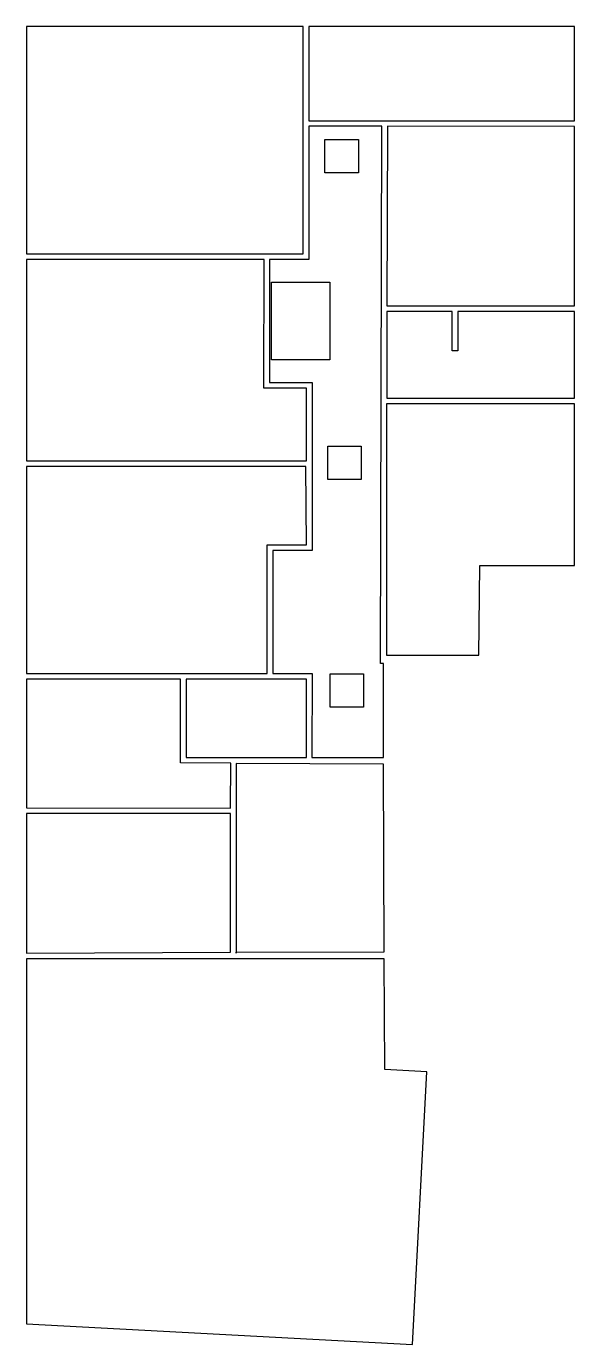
# Model space of a CAD drawing. Header units: metres. Extents: x 275.4 to 285.2, y 157.4 to 180.9.
import ezdxf

# ---------------------------------------------------------------- set-up
doc = ezdxf.new("R2010")
doc.units = ezdxf.units.M
doc.layers.add('AREE LEONARDO', color=5, linetype='Continuous')

msp = doc.modelspace()

# ---------------------------------------------------------------- linework, layer by layer
at = {"layer": 'AREE LEONARDO', "color": 5}
for points in [[(275.436, 180.946), (275.436, 176.882), (280.379, 176.881), (280.377, 180.945), (275.436, 180.946)], [(279.835, 169.381), (280.538, 169.379), (280.535, 167.878), (281.814, 167.878), (281.814, 169.558), (281.761, 169.558), (281.783, 179.16), (280.479, 179.16), (280.479, 176.781), (279.779, 176.781), (279.778, 174.581), (280.536, 174.582), (280.537, 171.581), (279.836, 171.581), (279.836, 169.381)], [(281.883, 179.16), (281.872, 175.953), (285.226, 175.952), (285.227, 179.159), (281.883, 179.16)], [(275.436, 176.782), (275.435, 173.182), (280.437, 173.184), (280.437, 174.481), (279.678, 174.481), (279.679, 176.781), (275.436, 176.782)], [(281.866, 174.203), (281.865, 169.71), (283.514, 169.71), (283.533, 171.31), (285.226, 171.31), (285.226, 174.202), (281.866, 174.203)], [(275.435, 173.082), (275.435, 169.382), (279.735, 169.382), (279.736, 171.681), (280.437, 171.681), (280.427, 173.081), (275.435, 173.082)], [(278.288, 169.282), (278.286, 167.881), (280.435, 167.879), (280.438, 169.281), (278.288, 169.281)], [(279.182, 164.403), (281.825, 164.405), (281.814, 167.763), (279.182, 167.773), (279.182, 164.381)], [(275.434, 166.882), (275.434, 164.382), (279.082, 164.403), (279.082, 166.882), (275.434, 166.882)], [(275.434, 164.282), (275.433, 157.757), (282.328, 157.387), (282.584, 162.263), (281.839, 162.302), (281.826, 164.281), (275.434, 164.281)]]:
    msp.add_lwpolyline(points, close=True, dxfattribs=at)
at = {"layer": 'AREE LEONARDO', "color": 3}
for points in [[(280.479, 180.945), (280.479, 179.26), (285.227, 179.26), (285.227, 180.944), (280.479, 180.944)], [(281.872, 175.853), (281.872, 174.303), (285.226, 174.303), (285.226, 175.852), (283.138, 175.851), (283.139, 175.145), (283.039, 175.145), (283.038, 175.852), (281.872, 175.852)], [(275.435, 169.282), (275.435, 166.982), (279.082, 166.977), (279.083, 167.78), (278.188, 167.782), (278.188, 169.282), (275.435, 169.282)]]:
    msp.add_lwpolyline(points, close=True, dxfattribs=at)
at = {"layer": 'AREE LEONARDO', "color": 1}
for points in [[(280.764, 178.926), (281.364, 178.926), (281.364, 178.326), (280.764, 178.326)], [(280.816, 173.446), (281.416, 173.446), (281.416, 172.846), (280.816, 172.846)], [(280.858, 169.377), (281.458, 169.377), (281.458, 168.777), (280.858, 168.777)]]:
    msp.add_lwpolyline(points, close=True, dxfattribs=at)
at = {"layer": 'AREE LEONARDO', "color": 2}
msp.add_lwpolyline([(279.813, 176.372), (280.854, 176.372), (280.854, 174.989), (279.813, 174.989)], close=True, dxfattribs=at)

doc.saveas('drawing.dxf')
